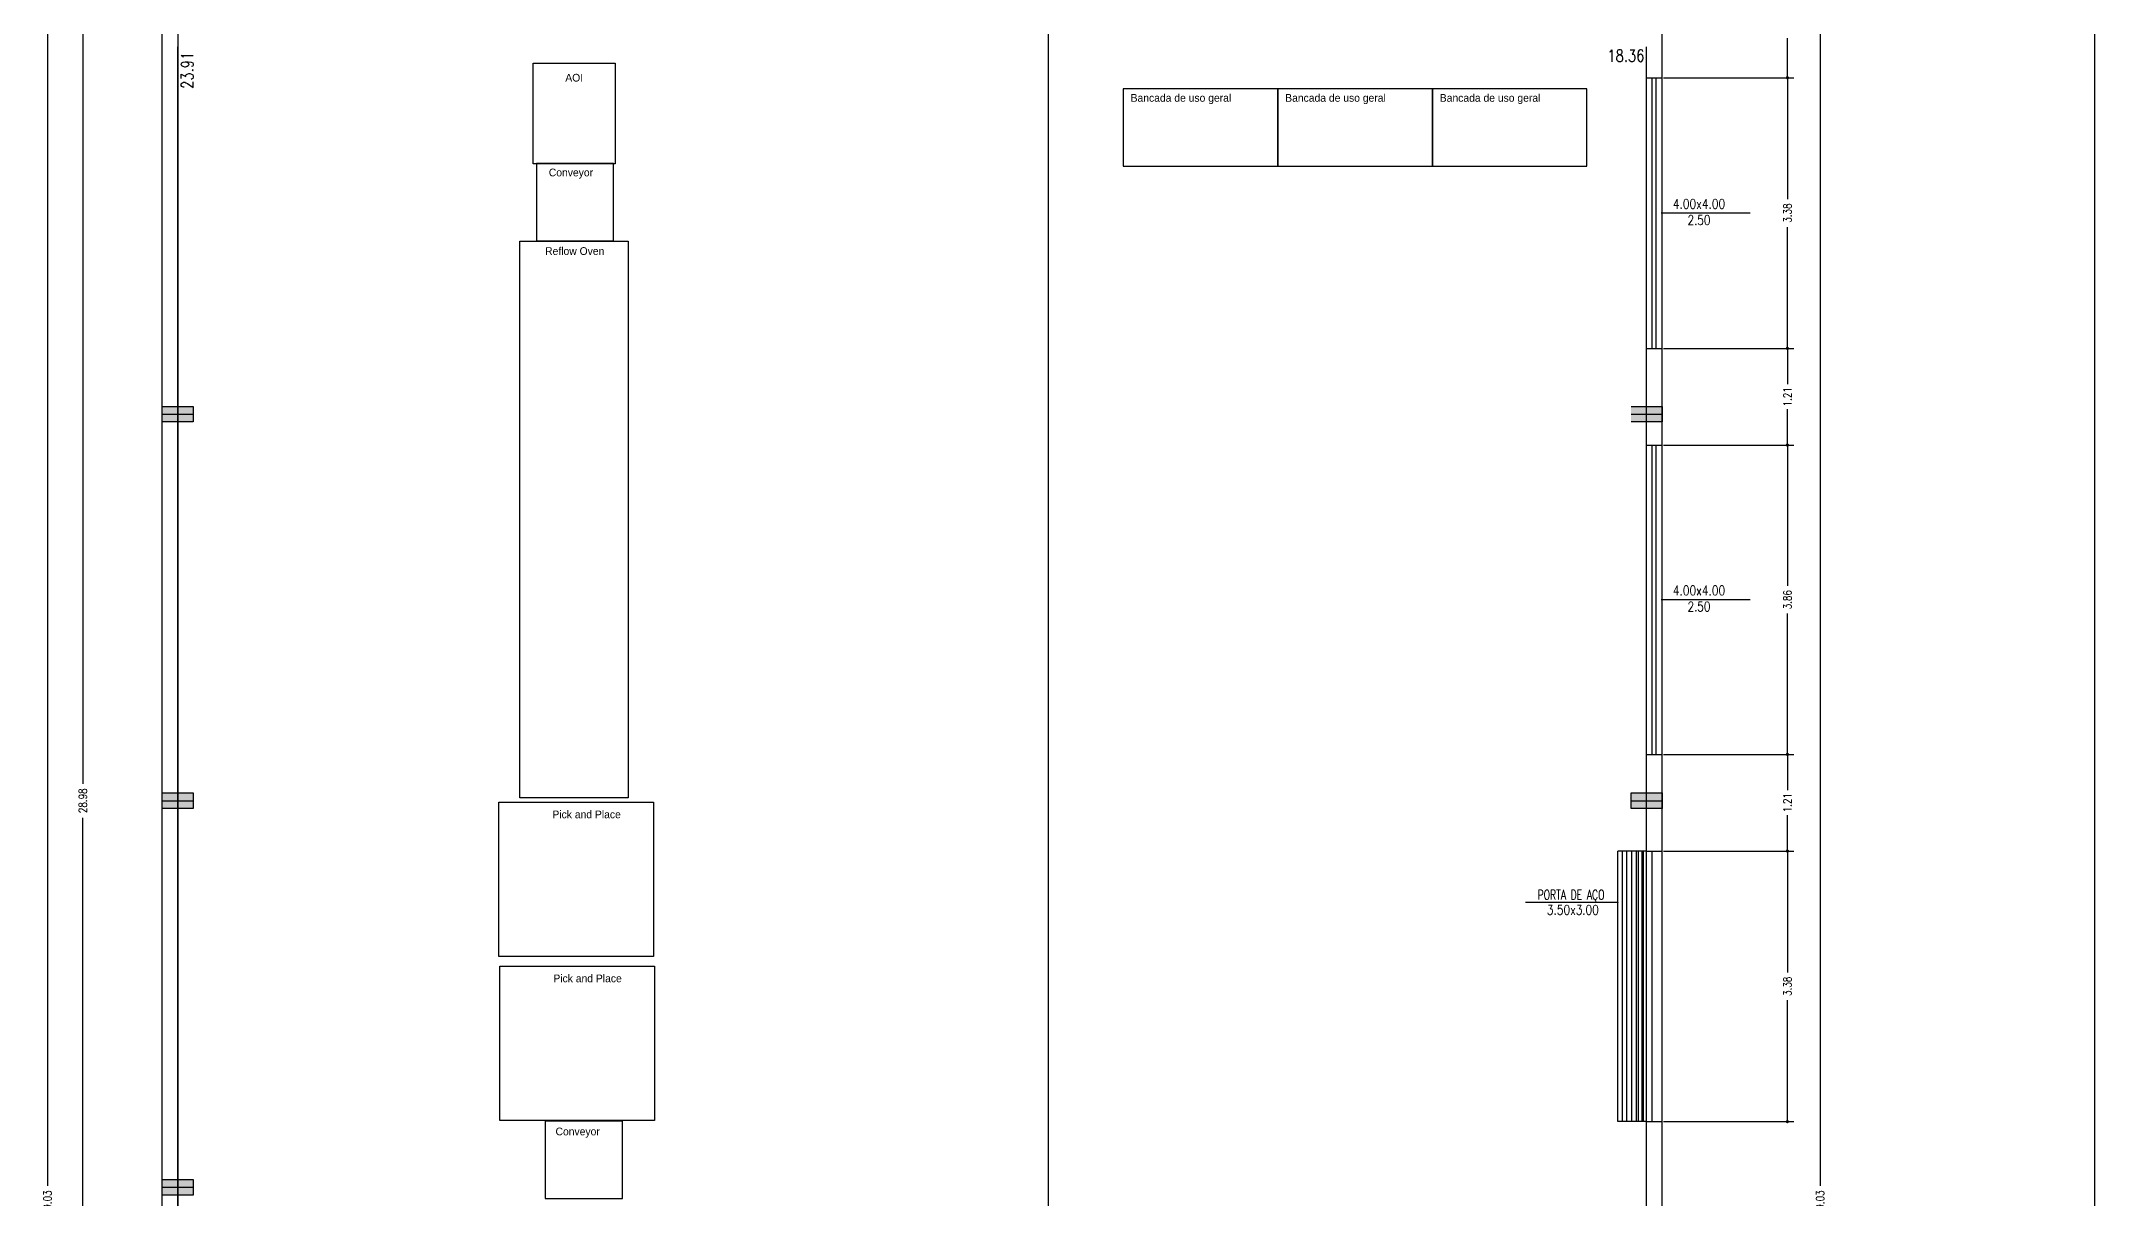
# Model space of a CAD drawing. Extents: x -4780 to 4154, y -1673 to 3208.
# Drawn here: x 886.44 to 912.11, y -453.79 to -439.32 of the extents above; entities that cross this region are included whole.
import ezdxf
from ezdxf.enums import TextEntityAlignment as Align

# ---------------------------------------------------------------- set-up
doc = ezdxf.new("R2010")
doc.units = 0
doc.header["$MEASUREMENT"] = 0
doc.header["$PDMODE"] = 34
for name, color, linetype in [('COTAS', 5, 'Continuous'), ('FUND-ESTACA20T', 30, 'Continuous'), ('MAQUINAS', 7, 'Continuous'), ('PENA01', 1, 'Continuous'), ('PENA02', 2, 'Continuous'), ('pena06', 4, 'Continuous'), ('VERMELHA', 10, 'Continuous')]:
    doc.layers.add(name, color=color, linetype=linetype)
doc.styles.add('CALIXTO', font='txt')
doc.styles.add('ROMANS', font='romand.shx', dxfattribs={"width": 0.8})
doc.dimstyles.new('CORTE100', dxfattribs={"dimtxt": 0.1, "dimasz": 0.04, "dimexe": 0.08, "dimexo": 0.02, "dimgap": 0.05, "dimtad": 0, "dimzin": 4, "dimdsep": 46, "dimtxsty": 'ROMANS', "dimblk1": 'DOT', "dimblk2": 'DOT', "dimsah": 1, "dimcen": 0.09, "dimclrd": 30, "dimclre": 30, "dimclrt": 5, "dimadec": 0, "dimazin": 0, "dimtfac": 1, "dimtofl": 0, "dimtmove": 2, "dimatfit": 3, "dimldrblk": 'DOT', "dimfxl": 1, "dimtolj": 1, "dimtzin": 0, "dimarcsym": 0})
doc.dimstyles.new('INTERNA', dxfattribs={"dimscale": 0, "dimtxt": 0.15, "dimasz": 0.1, "dimexe": 0.1, "dimexo": 0.16, "dimgap": 0.09, "dimtad": 1, "dimzin": 4, "dimdsep": 46, "dimtxsty": 'ROMANS', "dimblk1": 'OBLIQUE', "dimblk2": 'OBLIQUE', "dimsah": 1, "dimcen": 0.09, "dimse1": 1, "dimse2": 1, "dimsd1": 1, "dimsd2": 1, "dimclrd": 4, "dimclre": 4, "dimadec": 0, "dimazin": 0, "dimtfac": 0.666667, "dimtofl": 0, "dimtmove": 2, "dimatfit": 3, "dimldrblk": 'OBLIQUE', "dimfxl": 1, "dimtolj": 1, "dimtzin": 0, "dimarcsym": 0})

# ---------------------------------------------------------------- blocks, each defined once
blk = doc.blocks.new('DOT')
at = {"layer": 'PENA01', "color": 0, "linetype": 'ByBlock'}
blk.add_line((-0.5, 0), (-1, 0), dxfattribs=at)
at = {"layer": 'PENA01', "color": 0, "linetype": 'ByBlock', "const_width": 0.5}
blk.add_lwpolyline([(-0.25, 0, 1), (0.25, 0, 1)], format="xyb", close=True, dxfattribs=at)
blk = doc.blocks.new('*D466')
at = {"layer": 'COTAS', "color": 30, "linetype": 'Continuous', "lineweight": -2, "transparency": 16777216}
for p, q in [((887.937, -434.325), (886.884, -434.325)), ((886.964, -434.365), (886.964, -448.605)), ((886.964, -463.268), (886.964, -449.029)), ((887.937, -463.308), (886.884, -463.308))]:
    blk.add_line(p, q, dxfattribs=at)
at = {"layer": 'DEFPOINTS', "color": 0, "linetype": 'Continuous', "transparency": 16777216}
for p in [(887.957, -434.325), (886.964, -463.308), (887.957, -463.308)]:
    blk.add_point(p, dxfattribs=at)
at = {"layer": 'COTAS', "color": 30, "linetype": 'Continuous', "lineweight": -2, "transparency": 16777216, "xscale": 0.04, "yscale": 0.04, "zscale": 0.04}
for p, rotation in [((886.964, -434.325), 90), ((886.964, -463.308), 270)]:
    blk.add_blockref('DOT', p, dxfattribs=dict(at, rotation=rotation))
at = {"layer": 'COTAS', "color": 5, "linetype": 'Continuous', "transparency": 16777216, "insert": (886.964, -448.817), "char_height": 0.1, "attachment_point": 5, "rotation": 90, "style": 'ROMANS'}
blk.add_mtext('\\A1;28.98', dxfattribs=at)
blk = doc.blocks.new('*D415')
at = {"color": 30, "linetype": 'Continuous', "lineweight": -2, "transparency": 16777216}
for p, q in [((886.944, -434.325), (886.443, -434.325)), ((886.523, -434.365), (886.523, -453.628)), ((886.523, -473.316), (886.523, -454.052)), ((886.944, -473.356), (886.443, -473.356))]:
    blk.add_line(p, q, dxfattribs=at)
at = {"layer": 'DEFPOINTS', "color": 0, "linetype": 'Continuous', "transparency": 16777216}
for p in [(886.523, -434.325), (886.964, -434.325), (886.964, -473.356)]:
    blk.add_point(p, dxfattribs=at)
at = {"color": 30, "linetype": 'Continuous', "lineweight": -2, "transparency": 16777216, "xscale": 0.04, "yscale": 0.04, "zscale": 0.04}
for p, rotation in [((886.523, -434.325), 90), ((886.523, -473.356), 270)]:
    blk.add_blockref('DOT', p, dxfattribs=dict(at, rotation=rotation))
at = {"color": 5, "linetype": 'Continuous', "transparency": 16777216, "insert": (886.523, -453.84), "char_height": 0.1, "attachment_point": 5, "rotation": 90, "style": 'ROMANS'}
blk.add_mtext('\\A1;39.03', dxfattribs=at)
blk = doc.blocks.new('*D419')
at = {"color": 30, "linetype": 'Continuous', "lineweight": -2, "transparency": 16777216}
for p, q in [((906.739, -438.459), (908.347, -438.459)), ((908.267, -438.499), (908.267, -438.953)), ((908.267, -439.743), (908.267, -439.289)), ((906.72, -439.783), (908.347, -439.783))]:
    blk.add_line(p, q, dxfattribs=at)
at = {"layer": 'DEFPOINTS', "color": 0, "linetype": 'Continuous', "transparency": 16777216}
for p in [(906.719, -438.459), (908.267, -438.459), (906.7, -439.783)]:
    blk.add_point(p, dxfattribs=at)
at = {"color": 30, "linetype": 'Continuous', "lineweight": -2, "transparency": 16777216, "xscale": 0.04, "yscale": 0.04, "zscale": 0.04}
for p, rotation in [((908.267, -438.459), 90), ((908.267, -439.783), 270)]:
    blk.add_blockref('DOT', p, dxfattribs=dict(at, rotation=rotation))
at = {"color": 5, "linetype": 'Continuous', "transparency": 16777216, "insert": (908.267, -439.121), "char_height": 0.1, "attachment_point": 5, "rotation": 90, "style": 'ROMANS'}
blk.add_mtext('\\A1;1.32', dxfattribs=at)
blk = doc.blocks.new('*D420')
at = {"color": 30, "linetype": 'Continuous', "lineweight": -2, "transparency": 16777216}
for p, q in [((906.72, -439.783), (908.347, -439.783)), ((908.267, -439.823), (908.267, -441.3)), ((908.267, -443.125), (908.267, -441.648)), ((906.72, -443.165), (908.347, -443.165))]:
    blk.add_line(p, q, dxfattribs=at)
at = {"layer": 'DEFPOINTS', "color": 0, "linetype": 'Continuous', "transparency": 16777216}
for p in [(906.7, -439.783), (908.267, -439.783), (906.7, -443.165)]:
    blk.add_point(p, dxfattribs=at)
at = {"color": 30, "linetype": 'Continuous', "lineweight": -2, "transparency": 16777216, "xscale": 0.04, "yscale": 0.04, "zscale": 0.04}
for p, rotation in [((908.267, -439.783), 90), ((908.267, -443.165), 270)]:
    blk.add_blockref('DOT', p, dxfattribs=dict(at, rotation=rotation))
at = {"color": 5, "linetype": 'Continuous', "transparency": 16777216, "insert": (908.267, -441.474), "char_height": 0.1, "attachment_point": 5, "rotation": 90, "style": 'ROMANS'}
blk.add_mtext('\\A1;3.38', dxfattribs=at)
blk = doc.blocks.new('*D421')
at = {"color": 30, "linetype": 'Continuous', "lineweight": -2, "transparency": 16777216}
for p, q in [((906.72, -443.165), (908.347, -443.165)), ((908.267, -443.205), (908.267, -443.612)), ((908.267, -444.333), (908.267, -443.925)), ((906.72, -444.373), (908.347, -444.373))]:
    blk.add_line(p, q, dxfattribs=at)
at = {"layer": 'DEFPOINTS', "color": 0, "linetype": 'Continuous', "transparency": 16777216}
for p in [(906.7, -443.165), (906.7, -444.373), (908.267, -444.373)]:
    blk.add_point(p, dxfattribs=at)
at = {"color": 30, "linetype": 'Continuous', "lineweight": -2, "transparency": 16777216, "xscale": 0.04, "yscale": 0.04, "zscale": 0.04}
for p, rotation in [((908.267, -443.165), 90), ((908.267, -444.373), 270)]:
    blk.add_blockref('DOT', p, dxfattribs=dict(at, rotation=rotation))
at = {"color": 5, "linetype": 'Continuous', "transparency": 16777216, "insert": (908.267, -443.769), "char_height": 0.1, "attachment_point": 5, "rotation": 90, "style": 'ROMANS'}
blk.add_mtext('\\A1;1.21', dxfattribs=at)
blk = doc.blocks.new('*D422')
at = {"color": 30, "linetype": 'Continuous', "lineweight": -2, "transparency": 16777216}
for p, q in [((906.739, -444.373), (908.347, -444.373)), ((908.267, -444.413), (908.267, -446.131)), ((908.267, -448.197), (908.267, -446.479)), ((906.739, -448.237), (908.347, -448.237))]:
    blk.add_line(p, q, dxfattribs=at)
at = {"layer": 'DEFPOINTS', "color": 0, "linetype": 'Continuous', "transparency": 16777216}
for p in [(906.719, -444.373), (906.719, -448.237), (908.267, -448.237)]:
    blk.add_point(p, dxfattribs=at)
at = {"color": 30, "linetype": 'Continuous', "lineweight": -2, "transparency": 16777216, "xscale": 0.04, "yscale": 0.04, "zscale": 0.04}
for p, rotation in [((908.267, -444.373), 90), ((908.267, -448.237), 270)]:
    blk.add_blockref('DOT', p, dxfattribs=dict(at, rotation=rotation))
at = {"color": 5, "linetype": 'Continuous', "transparency": 16777216, "insert": (908.267, -446.305), "char_height": 0.1, "attachment_point": 5, "rotation": 90, "style": 'ROMANS'}
blk.add_mtext('\\A1;3.86', dxfattribs=at)
blk = doc.blocks.new('*D423')
at = {"color": 30, "linetype": 'Continuous', "lineweight": -2, "transparency": 16777216}
for p, q in [((906.72, -448.237), (908.347, -448.237)), ((908.267, -448.277), (908.267, -448.684)), ((908.267, -449.405), (908.267, -448.997)), ((906.72, -449.445), (908.347, -449.445))]:
    blk.add_line(p, q, dxfattribs=at)
at = {"layer": 'DEFPOINTS', "color": 0, "linetype": 'Continuous', "transparency": 16777216}
for p in [(906.7, -448.237), (906.7, -449.445), (908.267, -449.445)]:
    blk.add_point(p, dxfattribs=at)
at = {"color": 30, "linetype": 'Continuous', "lineweight": -2, "transparency": 16777216, "xscale": 0.04, "yscale": 0.04, "zscale": 0.04}
for p, rotation in [((908.267, -448.237), 90), ((908.267, -449.445), 270)]:
    blk.add_blockref('DOT', p, dxfattribs=dict(at, rotation=rotation))
at = {"color": 5, "linetype": 'Continuous', "transparency": 16777216, "insert": (908.267, -448.841), "char_height": 0.1, "attachment_point": 5, "rotation": 90, "style": 'ROMANS'}
blk.add_mtext('\\A1;1.21', dxfattribs=at)
blk = doc.blocks.new('*D424')
at = {"color": 30, "linetype": 'Continuous', "lineweight": -2, "transparency": 16777216}
for p, q in [((906.72, -449.445), (908.347, -449.445)), ((908.267, -449.485), (908.267, -450.961)), ((908.267, -452.786), (908.267, -451.309)), ((906.72, -452.826), (908.347, -452.826))]:
    blk.add_line(p, q, dxfattribs=at)
at = {"layer": 'DEFPOINTS', "color": 0, "linetype": 'Continuous', "transparency": 16777216}
for p in [(906.7, -449.445), (906.7, -452.826), (908.267, -452.826)]:
    blk.add_point(p, dxfattribs=at)
at = {"color": 30, "linetype": 'Continuous', "lineweight": -2, "transparency": 16777216, "xscale": 0.04, "yscale": 0.04, "zscale": 0.04}
for p, rotation in [((908.267, -449.445), 90), ((908.267, -452.826), 270)]:
    blk.add_blockref('DOT', p, dxfattribs=dict(at, rotation=rotation))
at = {"color": 5, "linetype": 'Continuous', "transparency": 16777216, "insert": (908.267, -451.135), "char_height": 0.1, "attachment_point": 5, "rotation": 90, "style": 'ROMANS'}
blk.add_mtext('\\A1;3.38', dxfattribs=at)
blk = doc.blocks.new('*D435')
at = {"color": 30, "linetype": 'Continuous', "lineweight": -2, "transparency": 16777216}
for p, q in [((908.287, -434.325), (908.756, -434.325)), ((908.676, -434.365), (908.676, -453.628)), ((908.676, -473.316), (908.676, -454.052)), ((908.287, -473.356), (908.756, -473.356))]:
    blk.add_line(p, q, dxfattribs=at)
at = {"layer": 'DEFPOINTS', "color": 0, "linetype": 'Continuous', "transparency": 16777216}
for p in [(908.267, -434.325), (908.267, -473.356), (908.676, -473.356)]:
    blk.add_point(p, dxfattribs=at)
at = {"color": 30, "linetype": 'Continuous', "lineweight": -2, "transparency": 16777216, "xscale": 0.04, "yscale": 0.04, "zscale": 0.04}
for p, rotation in [((908.676, -434.325), 90), ((908.676, -473.356), 270)]:
    blk.add_blockref('DOT', p, dxfattribs=dict(at, rotation=rotation))
at = {"color": 5, "linetype": 'Continuous', "transparency": 16777216, "insert": (908.676, -453.84), "char_height": 0.1, "attachment_point": 5, "rotation": 90, "style": 'ROMANS'}
blk.add_mtext('\\A1;39.03', dxfattribs=at)
blk = doc.blocks.new('*D449')
at = {"layer": 'DEFPOINTS', "color": 0, "linetype": 'Continuous', "transparency": 16777216}
for p in [(888.151, -439.397), (888.27, -439.397), (888.151, -463.308)]:
    blk.add_point(p, dxfattribs=at)
at = {"layer": 'COTAS', "color": 0, "linetype": 'Continuous', "transparency": 16777216, "insert": (888.27, -439.69), "char_height": 0.15, "attachment_point": 5, "rotation": 90, "style": 'ROMANS'}
blk.add_mtext('\\A1;23.91', dxfattribs=at)
blk = doc.blocks.new('_OBLIQUE')
at = {"color": 0, "linetype": 'ByBlock'}
blk.add_line((-0.5, -0.5), (0.5, 0.5), dxfattribs=at)
blk = doc.blocks.new('*D450')
at = {"layer": 'DEFPOINTS', "color": 0, "linetype": 'Continuous', "transparency": 16777216}
for p in [(888.151, -439.397), (906.507, -439.397), (906.507, -439.507)]:
    blk.add_point(p, dxfattribs=at)
at = {"layer": 'COTAS', "color": 0, "linetype": 'Continuous', "transparency": 16777216, "insert": (906.249, -439.507), "char_height": 0.15, "attachment_point": 5, "style": 'ROMANS'}
blk.add_mtext('\\A1;18.36', dxfattribs=at)

msp = doc.modelspace()

# ---------------------------------------------------------------- hatches: boundary and pattern name
at = {"layer": 'FUND-ESTACA20T', "linetype": 'Continuous'}
h = msp.add_hatch(color=256, dxfattribs=at)
h.paths.add_polyline_path([(888.344, -443.889), (888.151, -443.889), (888.151, -443.986), (888.344, -443.986)])
h.paths.add_polyline_path([(888.344, -443.986), (888.151, -443.986), (888.151, -444.083), (888.344, -444.083)])
h.paths.add_polyline_path([(888.151, -443.986), (887.957, -443.986), (887.957, -444.083), (888.151, -444.083)])
h.paths.add_polyline_path([(888.151, -443.889), (887.957, -443.889), (887.957, -443.986), (888.151, -443.986)])
h = msp.add_hatch(color=256, dxfattribs=at)
h.paths.add_polyline_path([(906.7, -443.889), (906.507, -443.889), (906.507, -443.986), (906.7, -443.986)])
h.paths.add_polyline_path([(906.7, -443.986), (906.507, -443.986), (906.507, -444.083), (906.7, -444.083)])
h.paths.add_polyline_path([(906.507, -443.986), (906.313, -443.986), (906.313, -444.083), (906.507, -444.083)])
h.paths.add_polyline_path([(906.507, -443.889), (906.313, -443.889), (906.313, -443.986), (906.507, -443.986)])
h = msp.add_hatch(color=256, dxfattribs=at)
h.paths.add_polyline_path([(888.344, -448.72), (888.151, -448.72), (888.151, -448.817), (888.344, -448.817)])
h.paths.add_polyline_path([(888.344, -448.817), (888.151, -448.817), (888.151, -448.913), (888.344, -448.913)])
h.paths.add_polyline_path([(888.151, -448.817), (887.957, -448.817), (887.957, -448.913), (888.151, -448.913)])
h.paths.add_polyline_path([(888.151, -448.72), (887.957, -448.72), (887.957, -448.817), (888.151, -448.817)])
h = msp.add_hatch(color=256, dxfattribs=at)
h.paths.add_polyline_path([(906.507, -448.72), (906.507, -448.817), (906.7, -448.817), (906.7, -448.72)])
h.paths.add_polyline_path([(906.507, -448.817), (906.507, -448.913), (906.7, -448.913), (906.7, -448.817)])
h.paths.add_polyline_path([(906.313, -448.817), (906.313, -448.913), (906.507, -448.913), (906.507, -448.817)])
h.paths.add_polyline_path([(906.313, -448.72), (906.313, -448.817), (906.507, -448.817), (906.507, -448.72)])
h = msp.add_hatch(color=256, dxfattribs=at)
h.paths.add_polyline_path([(888.344, -453.551), (888.151, -453.551), (888.151, -453.647), (888.344, -453.647)])
h.paths.add_polyline_path([(888.344, -453.647), (888.151, -453.647), (888.151, -453.744), (888.344, -453.744)])
h.paths.add_polyline_path([(888.151, -453.647), (887.957, -453.647), (887.957, -453.744), (888.151, -453.744)])
h.paths.add_polyline_path([(888.151, -453.551), (887.957, -453.551), (887.957, -453.647), (888.151, -453.647)])
at = {"layer": 'VERMELHA'}
for points in [[(906.7, -441.464, 1), (906.7, -441.485, 1)], [(906.7, -446.294, 1), (906.7, -446.315, 1)], [(906.147, -450.076, 1), (906.147, -450.098, 1)]]:
    msp.add_hatch(color=256, dxfattribs=at).paths.add_polyline_path(points)

# ---------------------------------------------------------------- linework, layer by layer
at = {"layer": 'FUND-ESTACA20T', "linetype": 'Continuous'}
for p, q in [((887.957, -443.889), (888.344, -443.889)), ((887.957, -444.083), (887.957, -443.889)), ((887.957, -443.986), (888.344, -443.986)), ((888.151, -444.083), (888.151, -443.889)), ((888.344, -443.889), (888.344, -444.083)), ((906.313, -443.889), (906.7, -443.889)), ((906.313, -443.986), (906.7, -443.986)), ((906.507, -444.083), (906.507, -443.889)), ((906.7, -443.889), (906.7, -444.083)), ((906.7, -444.083), (906.7, -443.889)), ((888.344, -444.083), (887.957, -444.083)), ((906.7, -444.083), (906.313, -444.083)), ((887.957, -448.72), (888.344, -448.72)), ((887.957, -448.913), (887.957, -448.72)), ((887.957, -448.817), (888.344, -448.817)), ((888.344, -448.913), (887.957, -448.913)), ((888.151, -448.913), (888.151, -448.72)), ((888.344, -448.72), (888.344, -448.913)), ((906.313, -448.72), (906.7, -448.72)), ((906.313, -448.913), (906.313, -448.72)), ((906.313, -448.817), (906.7, -448.817)), ((906.7, -448.913), (906.313, -448.913)), ((906.507, -448.913), (906.507, -448.72)), ((906.7, -448.72), (906.7, -448.913)), ((887.957, -453.551), (888.344, -453.551)), ((887.957, -453.744), (887.957, -453.551)), ((887.957, -453.647), (888.344, -453.647)), ((888.344, -453.744), (887.957, -453.744)), ((888.151, -453.744), (888.151, -453.551)), ((888.344, -453.551), (888.344, -453.744))]:
    msp.add_line(p, q, dxfattribs=at)
at = {"layer": 'MAQUINAS'}
for points in [[(888.15, -456.469), (899.034, -456.469), (899.034, -434.518), (888.15, -434.518)], [(893.616, -440.857), (892.592, -440.857), (892.592, -439.601), (893.616, -439.601)], [(899.965, -440.887), (901.897, -440.887), (901.897, -439.921), (899.965, -439.921)], [(901.897, -440.887), (903.83, -440.887), (903.83, -439.921), (901.897, -439.921)], [(903.83, -440.887), (905.762, -440.887), (905.762, -439.921), (903.83, -439.921)], [(892.632, -441.821), (893.598, -441.821), (893.598, -440.855), (892.632, -440.855)], [(892.425, -448.781), (892.425, -441.825), (893.778, -441.825), (893.778, -448.781)], [(892.164, -448.833), (894.096, -448.833), (894.096, -450.765), (892.164, -450.765)], [(892.176, -450.882), (894.108, -450.882), (894.108, -452.814), (892.176, -452.814)], [(892.741, -453.788), (893.708, -453.788), (893.708, -452.822), (892.741, -452.822)]]:
    msp.add_lwpolyline(points, close=True, dxfattribs=at)
at = {"layer": 'PENA01'}
for p, q in [((906.507, -443.165), (906.507, -439.783)), ((906.7, -443.165), (906.7, -439.783)), ((907.8, -441.474), (906.689, -441.474)), ((906.507, -448.237), (906.507, -444.373)), ((906.7, -448.237), (906.7, -444.373)), ((907.8, -446.305), (906.689, -446.305)), ((906.147, -452.826), (906.147, -449.445)), ((906.507, -449.445), (906.147, -449.445)), ((906.208, -452.826), (906.208, -449.445)), ((906.26, -452.826), (906.26, -449.445)), ((906.321, -452.826), (906.321, -449.445)), ((906.382, -452.826), (906.382, -449.445)), ((906.408, -452.826), (906.408, -449.445)), ((906.451, -452.826), (906.451, -449.445)), ((906.469, -452.826), (906.469, -449.445)), ((906.507, -452.826), (906.507, -449.445)), ((906.7, -452.826), (906.7, -449.445)), ((906.147, -450.087), (904.995, -450.087)), ((906.507, -452.826), (906.147, -452.826))]:
    msp.add_line(p, q, dxfattribs=at)
at = {"layer": 'PENA02'}
for p, q in [((912.11, -478.186), (912.11, -434.325)), ((906.577, -443.165), (906.577, -439.783)), ((906.626, -443.165), (906.626, -439.783)), ((906.577, -448.237), (906.577, -444.373)), ((906.626, -448.237), (906.626, -444.373)), ((887.957, -448.817), (888.151, -448.817)), ((906.507, -448.817), (906.7, -448.817)), ((906.577, -452.826), (906.577, -449.445)), ((887.957, -453.647), (888.151, -453.647))]:
    msp.add_line(p, q, dxfattribs=at)
at = {"layer": 'pena06'}
for p, q in [((887.957, -463.308), (887.957, -434.325)), ((906.7, -439.783), (906.7, -438.093)), ((888.151, -463.308), (888.151, -439.397)), ((906.507, -439.783), (906.507, -439.397)), ((906.507, -439.783), (906.7, -439.783)), ((906.507, -444.373), (906.507, -443.165)), ((906.507, -443.165), (906.7, -443.165)), ((906.7, -444.373), (906.7, -443.165)), ((906.507, -444.373), (906.7, -444.373)), ((906.507, -448.237), (906.7, -448.237)), ((906.507, -449.445), (906.507, -448.237)), ((906.7, -449.445), (906.7, -448.237)), ((906.507, -449.445), (906.7, -449.445)), ((906.507, -454.034), (906.507, -452.826)), ((906.507, -452.826), (906.7, -452.826)), ((906.7, -454.034), (906.7, -452.826))]:
    msp.add_line(p, q, dxfattribs=at)

# ---------------------------------------------------------------- texts
at = {"layer": 'COTAS', "style": 'ROMANS', "width": 0.7}
msp.add_text('PORTA DE AÇO', height=0.12076, dxfattribs=at).set_placement((905.563, -450.009), align=Align.MIDDLE)
at = {"layer": 'COTAS', "char_height": 0.1208, "width": 1.67649, "attachment_point": 5, "style": 'ROMANS'}
for s, insert in [('4.00x4.00\\P2.50', (907.162, -441.46)), ('4.00x4.00\\P2.50', (907.162, -446.29)), ('3.50x3.00', (905.586, -450.18))]:
    msp.add_mtext(s, dxfattribs=dict(at, insert=insert))
at = {"layer": 'MAQUINAS', "attachment_point": 1, "style": 'CALIXTO'}
for s, insert, char_height, width in [('AOI', (892.994, -439.734), 0.0966, 0.86126), ('Bancada de uso geral', (900.059, -439.986), 0.09661, 1.5596), ('Bancada de uso geral', (901.991, -439.986), 0.09661, 1.5596), ('Bancada de uso geral', (903.923, -439.986), 0.09661, 1.5596), ('Conveyor', (892.788, -440.918), 0.0966, 0.86126), ('Reflow Oven', (892.742, -441.9), 0.09661, 0.86126), ('Pick and Place', (892.833, -448.939), 0.09661, 0.86126), ('Pick and Place', (892.845, -450.988), 0.09661, 0.86126), ('Conveyor', (892.872, -452.901), 0.0966, 0.86126)]:
    msp.add_mtext(s, dxfattribs=dict(at, insert=insert, char_height=char_height, width=width))

# ---------------------------------------------------------------- dimensions: what is measured, and where the dimension line sits
at = {"linetype": 'Continuous'}
for base, p1, p2, picture, middle in [((886.523, -434.325), (886.964, -473.356), (886.964, -434.325), '*D415', (886.523, -453.84)), ((908.676, -473.356), (908.267, -434.325), (908.267, -473.356), '*D435', (908.676, -453.84)), ((908.267, -438.459), (906.7, -439.783), (906.719, -438.459), '*D419', (908.267, -439.121)), ((908.267, -439.783), (906.7, -443.165), (906.7, -439.783), '*D420', (908.267, -441.474)), ((908.267, -444.373), (906.7, -443.165), (906.7, -444.373), '*D421', (908.267, -443.769)), ((908.267, -448.237), (906.719, -444.373), (906.719, -448.237), '*D422', (908.267, -446.305)), ((908.267, -449.445), (906.7, -448.237), (906.7, -449.445), '*D423', (908.267, -448.841)), ((908.267, -452.826), (906.7, -449.445), (906.7, -452.826), '*D424', (908.267, -451.135))]:
    dim = msp.add_linear_dim(base=base, p1=p1, p2=p2, angle=90, dimstyle='CORTE100', dxfattribs=at)
    dim.commit()
    dim.dimension.update_dxf_attribs({"geometry": picture, "text_midpoint": middle})
at = {"layer": 'COTAS', "linetype": 'Continuous'}
dim = msp.add_linear_dim(base=(886.964, -463.308), p1=(887.957, -434.325), p2=(887.957, -463.308), angle=90, dimstyle='CORTE100', dxfattribs=at)
dim.commit()
dim.dimension.update_dxf_attribs({"geometry": '*D466', "text_midpoint": (886.964, -448.817)})
dim = msp.add_linear_dim(base=(888.27, -439.397), p1=(888.151, -463.308), p2=(888.151, -439.397), angle=90, dimstyle='INTERNA', override={"dimscale": 1}, dxfattribs=at)
dim.commit()
dim.dimension.update_dxf_attribs({"geometry": '*D449', "text_midpoint": (888.27, -439.69), "dimtype": 160})
dim = msp.add_linear_dim(base=(906.507, -439.507), p1=(888.151, -439.397), p2=(906.507, -439.397), dimstyle='INTERNA', override={"dimscale": 1}, dxfattribs=at)
dim.commit()
dim.dimension.update_dxf_attribs({"geometry": '*D450', "text_midpoint": (906.249, -439.507), "dimtype": 160})

doc.saveas('drawing.dxf')
